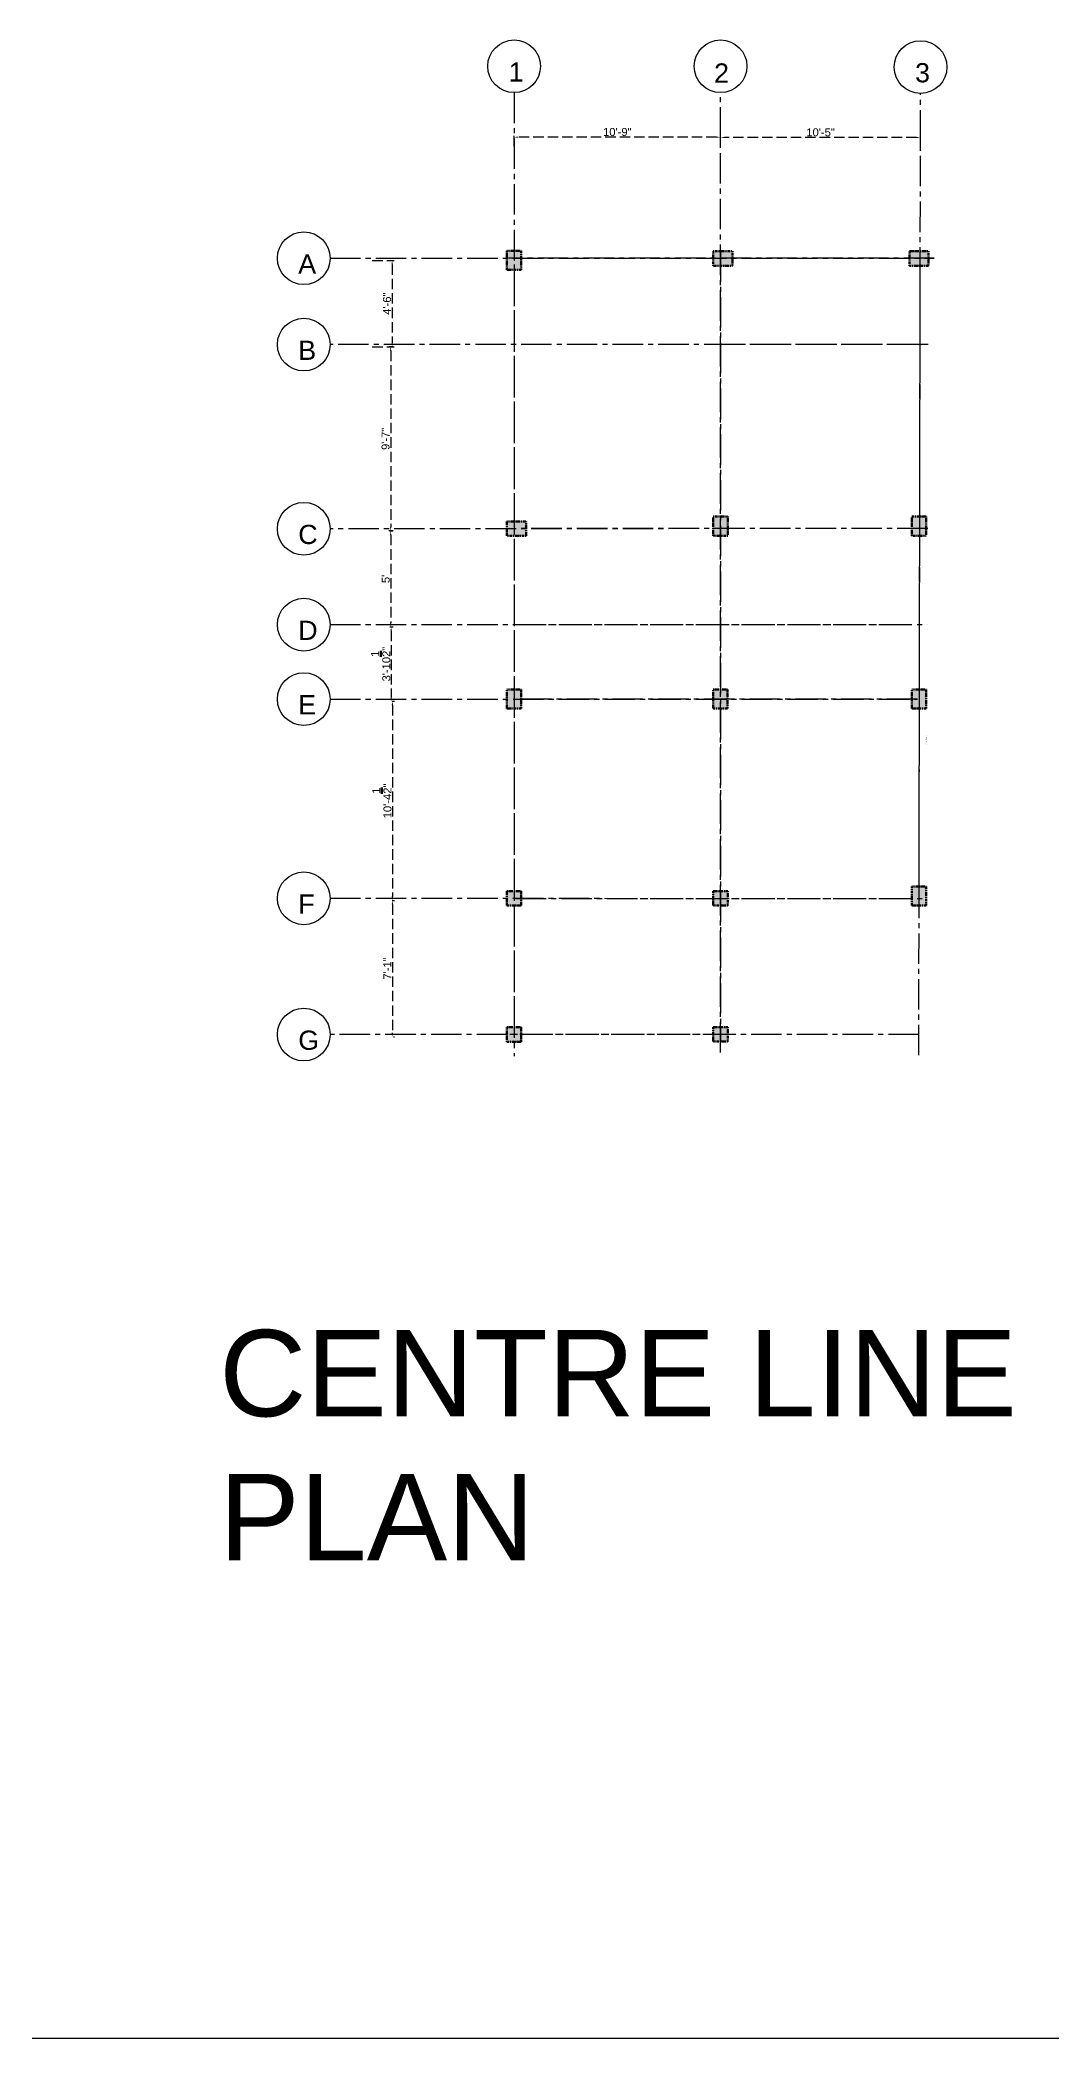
# Model space of a CAD drawing. Header units: inches. Extents: x 140261 to 278399, y 61833 to 125561.
# Drawn here: x 142716 to 143347, y 61833 to 63081 of the extents above; entities that cross this region are included whole.
import ezdxf

# ---------------------------------------------------------------- set-up
doc = ezdxf.new("R2010")
doc.units = ezdxf.units.IN
for name, pattern in [('Aec_Rating_Smoke', [9, 4.5, 2, -2.5]), ('CENTER2', [28.575, 19.05, -3.175, 3.175, -3.175]), ('DASHDOT', [1, 0.5, -0.25, 0, -0.25])]:
    doc.linetypes.add(name, pattern=pattern)
for name, color, linetype in [('beam', 80, 'Continuous'), ('centre line', 30, 'Continuous'), ('Text', 3, 'Continuous')]:
    doc.layers.add(name, color=color, linetype=linetype)
doc.layers.add('column', color=1, linetype='Aec_Rating_Smoke', lineweight=50)
doc.styles.get("Standard").update_dxf_attribs({"font": 'arial.ttf'})
doc.dimstyles.new('ISO-25', dxfattribs={"dimtxt": 5, "dimasz": 2.5, "dimexe": 1.25, "dimexo": 0.625, "dimtad": 1, "dimdec": 1, "dimlunit": 4, "dimtxsty": 'Standard', "dimcen": 2.5, "dimadec": 0, "dimazin": 0, "dimtfac": 1, "dimtdec": 1, "dimtmove": 0, "dimatfit": 3, "dimfxl": 1, "dimarcsym": 0})

# ---------------------------------------------------------------- blocks, each defined once
blk = doc.blocks.new('*U30')
at = {"color": 0, "linetype": 'CENTER2', "transparency": 16777216}
blk.add_line((133, 0), (-133, 0), dxfattribs=at)
blk = doc.blocks.new('*U31')
at = {"color": 0, "linetype": 'CENTER2', "transparency": 16777216}
blk.add_line((0, 139.8), (0, -345.9), dxfattribs=at)
blk = doc.blocks.new('*U32')
at = {"color": 0, "linetype": 'CENTER2', "transparency": 16777216}
blk.add_line((67.8, 0), (-61, 0), dxfattribs=at)
blk = doc.blocks.new('*U33')
at = {"color": 0, "linetype": 'CENTER2', "transparency": 16777216}
blk.add_line((192.4, 0.1), (-62, 0), dxfattribs=at)
blk = doc.blocks.new('*U34')
at = {"color": 0, "linetype": 'CENTER2', "transparency": 16777216}
blk.add_line((-63.5, 0), (193.7, 0), dxfattribs=at)
blk = doc.blocks.new('*U35')
at = {"color": 0, "linetype": 'CENTER2', "transparency": 16777216}
blk.add_line((125.5, 0), (-125.5, 0), dxfattribs=at)
blk = doc.blocks.new('*U36')
at = {"color": 0, "linetype": 'CENTER2', "transparency": 16777216}
blk.add_line((-96.7, 0), (159.9, 0), dxfattribs=at)
blk = doc.blocks.new('*U37')
at = {"color": 0, "linetype": 'CENTER2', "transparency": 16777216}
blk.add_line((70.2, 0), (-70.2, 0), dxfattribs=at)
blk = doc.blocks.new('*U38')
at = {"color": 0, "linetype": 'CENTER2', "transparency": 16777216}
blk.add_line((0, 159.3), (0, -334.5), dxfattribs=at)
blk = doc.blocks.new('*U39')
at = {"color": 0, "linetype": 'CENTER2', "transparency": 16777216}
blk.add_line((-0.3, -186.8), (0.4, 219.8), dxfattribs=at)
blk = doc.blocks.new('*U43')
at = {"layer": 'centre line', "color": 0, "linetype": 'CENTER2', "transparency": 16777216}
blk.add_line((-244.5, 0), (133, 0), dxfattribs=at)
blk = doc.blocks.new('*U44')
at = {"layer": 'centre line', "color": 0, "linetype": 'CENTER2', "transparency": 16777216}
blk.add_line((-0.7, -376.2), (0.4, 225.2), dxfattribs=at)
blk = doc.blocks.new('*U45')
at = {"layer": 'centre line', "color": 0, "linetype": 'CENTER2', "transparency": 16777216}
blk.add_line((61, 0), (-306, 0), dxfattribs=at)
blk = doc.blocks.new('*U46')
at = {"layer": 'centre line', "color": 0, "linetype": 'CENTER2', "transparency": 16777216}
blk.add_line((0, -441.2), (0, 158.5), dxfattribs=at)
blk = doc.blocks.new('*U47')
at = {"layer": 'centre line', "color": 0, "linetype": 'CENTER2', "transparency": 16777216}
blk.add_line((0, 247.1), (0, -354.8), dxfattribs=at)
blk = doc.blocks.new('*U48')
at = {"layer": 'centre line', "color": 0, "linetype": 'CENTER2', "transparency": 16777216}
blk.add_line((192.4, 0.1), (-181, -0.1), dxfattribs=at)
blk = doc.blocks.new('*U49')
at = {"layer": 'centre line', "color": 0, "linetype": 'CENTER2', "transparency": 16777216}
blk.add_line((-179.5, 0), (184.1, 0), dxfattribs=at)
blk = doc.blocks.new('*U50')
at = {"layer": 'centre line', "color": 0, "linetype": 'CENTER2', "transparency": 16777216}
blk.add_line((-241.5, 0), (125.5, 0), dxfattribs=at)
blk = doc.blocks.new('*U51')
at = {"layer": 'centre line', "color": 0, "linetype": 'CENTER2', "transparency": 16777216}
blk.add_line((-212.7, 0.1), (150.8, 0), dxfattribs=at)
blk = doc.blocks.new('*U52')
at = {"layer": 'centre line', "color": 0, "linetype": 'CENTER2', "transparency": 16777216}
blk.add_line((186.1, 0), (-181.8, 0), dxfattribs=at)
blk = doc.blocks.new('*D263')
at = {"layer": 'column', "color": 0, "lineweight": -2, "transparency": 16777216}
for p, q in [((143141, 63014.7), (143141, 63021.5)), ((143263.4, 63020.2), (143143.5, 63020.2)), ((143265.9, 63014.7), (143265.9, 63021.5))]:
    blk.add_line(p, q, dxfattribs=at)
at = {"layer": 'column', "color": 0, "transparency": 16777216}
for points in [[(143143.5, 63020.6), (143143.5, 63019.8), (143141, 63020.2)], [(143263.4, 63020.6), (143263.4, 63019.8), (143265.9, 63020.2)]]:
    blk.add_solid(points, dxfattribs=at)
at = {"layer": 'Defpoints', "color": 0, "transparency": 16777216}
for p in [(143141, 63020.2), (143141, 63014.1), (143265.9, 63014.1)]:
    blk.add_point(p, dxfattribs=at)
at = {"layer": 'column', "color": 0, "transparency": 16777216, "insert": (143203.5, 63023.4), "char_height": 5, "attachment_point": 5}
blk.add_mtext('10\'-5"', dxfattribs=at)
blk = doc.blocks.new('*D264')
at = {"layer": 'column', "color": 0, "lineweight": -2, "transparency": 16777216}
for p, q in [((143012, 63014.7), (143012, 63021.7)), ((143138.5, 63020.4), (143014.5, 63020.4)), ((143141, 63014.7), (143141, 63021.7))]:
    blk.add_line(p, q, dxfattribs=at)
at = {"layer": 'column', "color": 0, "transparency": 16777216}
for points in [[(143014.5, 63020.8), (143014.5, 63020), (143012, 63020.4)], [(143138.5, 63020.8), (143138.5, 63020), (143141, 63020.4)]]:
    blk.add_solid(points, dxfattribs=at)
at = {"layer": 'Defpoints', "color": 0, "transparency": 16777216}
for p in [(143012, 63020.4), (143012, 63014.1), (143141, 63014.1)]:
    blk.add_point(p, dxfattribs=at)
at = {"layer": 'column', "color": 0, "transparency": 16777216, "insert": (143076.5, 63023.6), "char_height": 5, "attachment_point": 5}
blk.add_mtext('10\'-9"', dxfattribs=at)
blk = doc.blocks.new('*D265')
at = {"layer": 'column', "color": 0, "lineweight": -2, "transparency": 16777216}
for p, q in [((142923.4, 62943.4), (142937.1, 62943.4)), ((142935.8, 62940.9), (142935.8, 62891.9)), ((142923.4, 62889.4), (142937.1, 62889.4))]:
    blk.add_line(p, q, dxfattribs=at)
at = {"layer": 'column', "color": 0, "transparency": 16777216}
for points in [[(142935.4, 62940.9), (142936.2, 62940.9), (142935.8, 62943.4)], [(142935.4, 62891.9), (142936.2, 62891.9), (142935.8, 62889.4)]]:
    blk.add_solid(points, dxfattribs=at)
at = {"layer": 'Defpoints', "color": 0, "transparency": 16777216}
for p in [(142922.8, 62943.4), (142922.8, 62889.4), (142935.8, 62889.4)]:
    blk.add_point(p, dxfattribs=at)
at = {"layer": 'column', "color": 0, "transparency": 16777216, "insert": (142932.6, 62916.4), "char_height": 5, "attachment_point": 5, "rotation": 90}
blk.add_mtext('4\'-6"', dxfattribs=at)
blk = doc.blocks.new('*D266')
at = {"layer": 'column', "color": 0, "lineweight": -2, "transparency": 16777216}
for p, q in [((142936.4, 62889.4), (142933.7, 62889.4)), ((142934.9, 62886.9), (142934.9, 62776.9)), ((142936.5, 62774.4), (142933.7, 62774.4))]:
    blk.add_line(p, q, dxfattribs=at)
at = {"layer": 'column', "color": 0, "transparency": 16777216}
for points in [[(142934.5, 62886.9), (142935.3, 62886.9), (142934.9, 62889.4)], [(142934.5, 62776.9), (142935.3, 62776.9), (142934.9, 62774.4)]]:
    blk.add_solid(points, dxfattribs=at)
at = {"layer": 'Defpoints', "color": 0, "transparency": 16777216}
for p in [(142937.1, 62889.4), (142934.9, 62774.4), (142937.1, 62774.4)]:
    blk.add_point(p, dxfattribs=at)
at = {"layer": 'column', "color": 0, "transparency": 16777216, "insert": (142931.7, 62831.9), "char_height": 5, "attachment_point": 5, "rotation": 90}
blk.add_mtext('9\'-7"', dxfattribs=at)
blk = doc.blocks.new('*D267')
at = {"layer": 'column', "color": 0, "lineweight": -2, "transparency": 16777216}
for p, q in [((142934.3, 62774.4), (142936.2, 62774.4)), ((142934.9, 62771.9), (142934.9, 62717)), ((142934.3, 62714.5), (142936.2, 62714.5))]:
    blk.add_line(p, q, dxfattribs=at)
at = {"layer": 'column', "color": 0, "transparency": 16777216}
for points in [[(142934.5, 62771.9), (142935.3, 62771.9), (142934.9, 62774.4)], [(142934.5, 62717), (142935.3, 62717), (142934.9, 62714.5)]]:
    blk.add_solid(points, dxfattribs=at)
at = {"layer": 'Defpoints', "color": 0, "transparency": 16777216}
for p in [(142933.7, 62774.4), (142933.7, 62714.5), (142934.9, 62714.5)]:
    blk.add_point(p, dxfattribs=at)
at = {"layer": 'column', "color": 0, "transparency": 16777216, "insert": (142931.8, 62744.4), "char_height": 5, "attachment_point": 5, "rotation": 90}
blk.add_mtext("5'", dxfattribs=at)
blk = doc.blocks.new('*D268')
at = {"layer": 'column', "color": 0, "lineweight": -2, "transparency": 16777216}
for p, q in [((142935.2, 62712), (142935.2, 62670.5)), ((142935.9, 62714.5), (142936.5, 62714.5)), ((142935.9, 62668), (142936.5, 62668))]:
    blk.add_line(p, q, dxfattribs=at)
at = {"layer": 'column', "color": 0, "transparency": 16777216}
for points in [[(142934.8, 62712), (142935.6, 62712), (142935.2, 62714.5)], [(142934.8, 62670.5), (142935.6, 62670.5), (142935.2, 62668)]]:
    blk.add_solid(points, dxfattribs=at)
at = {"layer": 'Defpoints', "color": 0, "transparency": 16777216}
for p in [(142935.2, 62714.5), (142935.2, 62668), (142935.2, 62668)]:
    blk.add_point(p, dxfattribs=at)
at = {"layer": 'column', "color": 0, "transparency": 16777216, "insert": (142928.7, 62691.2), "char_height": 5, "attachment_point": 5, "rotation": 90}
blk.add_mtext('3\'-10{\\H1x;\\S1/2;}"', dxfattribs=at)
blk = doc.blocks.new('*D269')
at = {"layer": 'column', "color": 0, "lineweight": -2, "transparency": 16777216}
for p, q in [((142935.9, 62668), (142937.2, 62668)), ((142936, 62665.5), (142936, 62546)), ((142935.8, 62543.5), (142937.2, 62543.5))]:
    blk.add_line(p, q, dxfattribs=at)
at = {"layer": 'column', "color": 0, "transparency": 16777216}
for points in [[(142935.5, 62665.5), (142936.4, 62665.5), (142936, 62668)], [(142935.5, 62546), (142936.4, 62546), (142936, 62543.5)]]:
    blk.add_solid(points, dxfattribs=at)
at = {"layer": 'Defpoints', "color": 0, "transparency": 16777216}
for p in [(142935.2, 62668), (142935.2, 62543.5), (142936, 62543.5)]:
    blk.add_point(p, dxfattribs=at)
at = {"layer": 'column', "color": 0, "transparency": 16777216, "insert": (142929.4, 62605.7), "char_height": 5, "attachment_point": 5, "rotation": 90}
blk.add_mtext('10\'-4{\\H1x;\\S1/2;}"', dxfattribs=at)
blk = doc.blocks.new('*D270')
at = {"layer": 'column', "color": 0, "lineweight": -2, "transparency": 16777216}
for p, q in [((142936.6, 62543.5), (142937.2, 62543.5)), ((142936, 62541), (142936, 62460.9)), ((142936.6, 62458.4), (142937.2, 62458.4))]:
    blk.add_line(p, q, dxfattribs=at)
at = {"layer": 'column', "color": 0, "transparency": 16777216}
for points in [[(142935.5, 62541), (142936.4, 62541), (142936, 62543.5)], [(142935.5, 62460.9), (142936.4, 62460.9), (142936, 62458.4)]]:
    blk.add_solid(points, dxfattribs=at)
at = {"layer": 'Defpoints', "color": 0, "transparency": 16777216}
for p in [(142936, 62543.5), (142936, 62458.4), (142936, 62458.4)]:
    blk.add_point(p, dxfattribs=at)
at = {"layer": 'column', "color": 0, "transparency": 16777216, "insert": (142932.8, 62501), "char_height": 5, "attachment_point": 5, "rotation": 90}
blk.add_mtext('7\'-1"', dxfattribs=at)

msp = doc.modelspace()

# ---------------------------------------------------------------- hatches: boundary and pattern name
at = {"transparency": 33554687}
h = msp.add_hatch(color=1, dxfattribs=at)
h.dxf.hatch_style = 1
h.paths.add_polyline_path([(143148.47, 62949.09), (143136.47, 62949.09), (143136.47, 62940.09), (143148.47, 62940.09)])
h.paths.add_polyline_path([(143269.65, 62949.09), (143258.97, 62949.09), (143258.97, 62940.09), (143269.65, 62940.09)])
h.paths.add_polyline_path([(143270.97, 62949.09), (143269.65, 62949.09), (143269.65, 62940.09), (143270.97, 62940.09)])
h.paths.add_polyline_path([(143016.47, 62949.44), (143007.65, 62949.44), (143007.65, 62937.44), (143016.47, 62937.44)])
h = msp.add_hatch(color=1, dxfattribs=at)
h.dxf.hatch_style = 1
h.paths.add_polyline_path([(143019.47, 62775.37), (143016.65, 62775.37), (143016.65, 62780.3), (143007.65, 62780.3), (143007.65, 62771.3), (143016.65, 62771.3), (143016.65, 62771.37), (143019.47, 62771.37)])
h.paths.add_polyline_path([(143019.47, 62780.3), (143016.65, 62780.3), (143016.65, 62775.37), (143019.47, 62775.37)], flags=17)
h.paths.add_polyline_path([(143140.65, 62783.37), (143136.65, 62783.37), (143136.65, 62781.31), (143136.65, 62775.37), (143136.65, 62771.37), (143140.65, 62771.37)])
h.paths.add_polyline_path([(143145.47, 62783.37), (143140.65, 62783.37), (143140.65, 62771.37), (143145.47, 62771.37)])
h.paths.add_polyline_path([(143269.47, 62783.37), (143260.65, 62783.37), (143260.65, 62781.31), (143260.65, 62771.37), (143269.47, 62771.37)])
h.paths.add_polyline_path([(143269.52, 62675.35), (143260.65, 62675.35), (143260.65, 62663.35), (143269.52, 62663.35)])
h.paths.add_polyline_path([(143269.52, 62552.31), (143260.65, 62552.31), (143260.65, 62549.31), (143260.52, 62549.31), (143260.52, 62540.31), (143269.52, 62540.31)])
h.paths.add_polyline_path([(143145.49, 62549.28), (143136.49, 62549.28), (143136.49, 62540.31), (143145.49, 62540.31)])
h.paths.add_polyline_path([(143016.51, 62549.31), (143015.06, 62549.31), (143014.34, 62549.31), (143007.66, 62549.31), (143007.66, 62540.35), (143016.51, 62540.35)])
h.paths.add_polyline_path([(143016.51, 62464.26), (143007.51, 62464.26), (143007.51, 62455.31), (143014.34, 62455.31), (143016.51, 62455.31)])
h.paths.add_polyline_path([(143145.34, 62464.31), (143136.49, 62464.31), (143136.49, 62455.31), (143145.34, 62455.31)])
h.paths.add_polyline_path([(143145.65, 62675.35), (143140.65, 62675.35), (143140.65, 62663.35), (143145.65, 62663.35)])
h.paths.add_polyline_path([(143140.65, 62675.35), (143136.65, 62675.35), (143136.65, 62663.35), (143140.65, 62663.35)])
h.paths.add_polyline_path([(143016.47, 62675.35), (143007.65, 62675.35), (143007.65, 62663.35), (143016.47, 62663.35)])

# ---------------------------------------------------------------- linework, layer by layer
at = {"layer": 'beam'}
msp.add_line((140260.51, 61832.8), (144538.84, 61832.8), dxfattribs=at)
at = {"layer": 'centre line'}
for centre in [(143012.01, 63064.67), (143141.01, 63064.67), (143265.98, 63064.21), (142880.58, 62944.74), (142880.58, 62890.79), (142880.58, 62775.73), (142880.58, 62715.83), (142880.58, 62669.33), (142880.58, 62544.85), (142880.58, 62459.74)]:
    msp.add_circle(centre, 16.46, dxfattribs=at)
at = {"layer": 'column', "linetype": 'DASHDOT'}
for points in [[(143007.47, 62949.44), (143016.47, 62949.44), (143016.47, 62937.44), (143007.47, 62937.44)], [(143007.47, 62949.44), (143016.47, 62949.44), (143016.47, 62937.44), (143007.47, 62937.44)], [(143019.47, 62780.3), (143019.47, 62771.3), (143007.47, 62771.3), (143007.47, 62780.3)], [(143145.47, 62771.37), (143136.47, 62771.37), (143136.47, 62783.37), (143145.47, 62783.37)], [(143007.47, 62675.35), (143016.47, 62675.35), (143016.47, 62663.35), (143007.47, 62663.35)], [(143136.42, 62675.35), (143145.42, 62675.35), (143145.42, 62663.35), (143136.42, 62663.35)], [(143260.52, 62675.35), (143269.52, 62675.35), (143269.52, 62663.35), (143260.52, 62663.35)], [(143007.51, 62549.35), (143016.51, 62549.35), (143016.51, 62540.35), (143007.51, 62540.35)], [(143136.49, 62549.28), (143145.49, 62549.28), (143145.49, 62540.28), (143136.49, 62540.28)], [(143260.52, 62552.31), (143269.52, 62552.31), (143269.52, 62540.31), (143260.52, 62540.31)], [(143007.51, 62464.26), (143016.51, 62464.26), (143016.51, 62455.26), (143007.51, 62455.26)], [(143136.49, 62464.31), (143145.49, 62464.31), (143145.49, 62455.31), (143136.49, 62455.31)]]:
    msp.add_lwpolyline(points, close=True, dxfattribs=at)
at = {"layer": 'column', "linetype": 'DASHDOT', "transparency": 33554687}
for points in [[(143136.47, 62940.09), (143136.47, 62949.09), (143148.47, 62949.09), (143148.47, 62940.09)], [(143258.97, 62940.09), (143258.97, 62949.09), (143270.97, 62949.09), (143270.97, 62940.09)]]:
    msp.add_lwpolyline(points, close=True, dxfattribs=at)
at = {"layer": 'column', "linetype": 'DASHDOT', "lineweight": 53}
msp.add_lwpolyline([(143269.47, 62771.37), (143260.47, 62771.37), (143260.47, 62783.37), (143269.47, 62783.37)], close=True, dxfattribs=at)

# ---------------------------------------------------------------- block references
at = {"linetype": 'CENTER2'}
for name, p in [('*U30', (143141.47, 62944.76)), ('*U31', (143011.97, 62801.13)), ('*U38', (143140.97, 62789.78)), ('*U39', (143265.36, 62729.62)), ('*U32', (143202.99, 62890.81)), ('*U33', (143077.97, 62775.82)), ('*U34', (143076.46, 62715.85)), ('*U35', (143138.49, 62669.35)), ('*U36', (143109.67, 62544.82)), ('*U37', (143078.75, 62459.8))]:
    msp.add_blockref(name, p, dxfattribs=at)
at = {"layer": 'centre line', "linetype": 'CENTER2'}
for name, p in [('*U47', (143012.01, 62801.11)), ('*U46', (143141.01, 62889.69)), ('*U44', (143265.57, 62822.98)), ('*U43', (143141.51, 62944.74)), ('*U45', (143203.03, 62890.79)), ('*U48', (143078.01, 62775.79)), ('*U49', (143076.5, 62715.83)), ('*U50', (143138.53, 62669.33)), ('*U51', (143109.71, 62544.8)), ('*U52', (143078.79, 62459.77))]:
    msp.add_blockref(name, p, dxfattribs=at)

# ---------------------------------------------------------------- texts
at = {"insert": (142827.77, 62275.2), "char_height": 53.9632, "attachment_point": 1}
msp.add_mtext_dynamic_manual_height_columns('CENTRE LINE\\PPLAN', width=7598.2284, gutter_width=269.82, heights=[0], dxfattribs=at)
at = {"layer": 'centre line', "char_height": 12, "attachment_point": 1}
for s, width, insert in [('{\\C0;\\c16777215;1}', 19.6531, (143008.58, 63067.14)), ('{\\C0;\\c16777215;2}', 20.3405, (143136.98, 63066.48)), ('{\\C0;\\c16777215;3}', 19.6531, (143262.54, 63066.67)), ('{\\C0;\\c16777215;A}', 19.6531, (142877.15, 62947.2)), ('{\\C0;\\c16777215;B}', 19.6531, (142877.15, 62893.25)), ('{\\C0;\\c16777215;C}', 19.6531, (142877.15, 62778.2)), ('{\\C0;\\c16777215;D}', 19.6531, (142877.15, 62718.29)), ('{\\C0;\\c16777215;E}', 19.6531, (142877.15, 62671.79)), ('{\\C0;\\c16777215;F}', 19.6531, (142877.15, 62547.31)), ('{\\C0;\\c16777215;G}', 19.6531, (142877.15, 62462.21))]:
    msp.add_mtext_dynamic_manual_height_columns(s, width=width, gutter_width=12.5, heights=[0], dxfattribs=dict(at, insert=insert))
at = {"layer": 'Text', "char_height": 0.35, "attachment_point": 1}
for s, insert in [('\\pxqc;{\\fTimes New Roman CE|b0|i0|c0|p18;HRT}', (143267.88, 62646.77)), ('\\pxqc;{\\fTimes New Roman CE|b0|i0|c0|p18;USL}', (143267.88, 62644.69)), ('\\pxqc;{\\fTimes New Roman CE|b0|i0|c0|p18;LSL}', (143267.88, 62644.14)), ('\\pxqc;{\\fTimes New Roman CE|b0|i0|c0|p18;PW}', (143267.88, 62645.37)), ('\\pxqc;{\\fTimes New Roman CE|b0|i0|c0|p18;HR}', (143267.88, 62646.26)), ('\\pxqc;{\\fTimes New Roman CE|b0|i0|c0|p18;LL}', (143267.88, 62643.38)), ('\\pxqc;{\\fTimes New Roman CE|b0|i0|c0|p18;PL}', (143267.88, 62641.29)), ('\\pxqc;{\\fTimes New Roman CE|b0|i0|c0|p18;SL}', (143267.88, 62642.2)), ('\\pxqc;{\\fTimes New Roman CE|b0|i0|c0|p18;GL}', (143267.88, 62640.74))]:
    msp.add_mtext_dynamic_manual_height_columns(s, width=3.5311, gutter_width=12.5, heights=[0], dxfattribs=dict(at, insert=insert))

# ---------------------------------------------------------------- dimensions: what is measured, and where the dimension line sits
at = {"layer": 'column'}
for base, p1, p2, picture, middle in [((143012.02, 63020.42), (143141.02, 63014.08), (143012.02, 63014.08), '*D264', (143076.52, 63023.6)), ((143141.02, 63020.23), (143265.93, 63014.08), (143141.02, 63014.08), '*D263', (143203.48, 63023.4))]:
    dim = msp.add_linear_dim(base=base, p1=p1, p2=p2, dimstyle='ISO-25', dxfattribs=at)
    dim.commit()
    dim.dimension.update_dxf_attribs({"geometry": picture, "text_midpoint": middle})
for base, p1, p2, picture, middle in [((142935.82, 62889.44), (142922.8, 62943.4), (142922.8, 62889.44), '*D265', (142932.65, 62916.42)), ((142934.9, 62774.4), (142937.07, 62889.44), (142937.11, 62774.4), '*D266', (142931.72, 62831.92)), ((142934.93, 62714.48), (142933.65, 62774.4), (142933.65, 62714.48), '*D267', (142931.76, 62744.44)), ((142935.23, 62667.98), (142935.23, 62714.48), (142935.23, 62667.98), '*D268', (142928.71, 62691.23)), ((142935.95, 62543.5), (142935.23, 62667.98), (142935.2, 62543.5), '*D269', (142929.43, 62605.74)), ((142935.97, 62458.41), (142935.95, 62543.5), (142935.97, 62458.41), '*D270', (142932.83, 62500.95))]:
    dim = msp.add_linear_dim(base=base, p1=p1, p2=p2, angle=90, dimstyle='ISO-25', dxfattribs=at)
    dim.commit()
    dim.dimension.update_dxf_attribs({"geometry": picture, "text_midpoint": middle})

doc.saveas('drawing.dxf')
